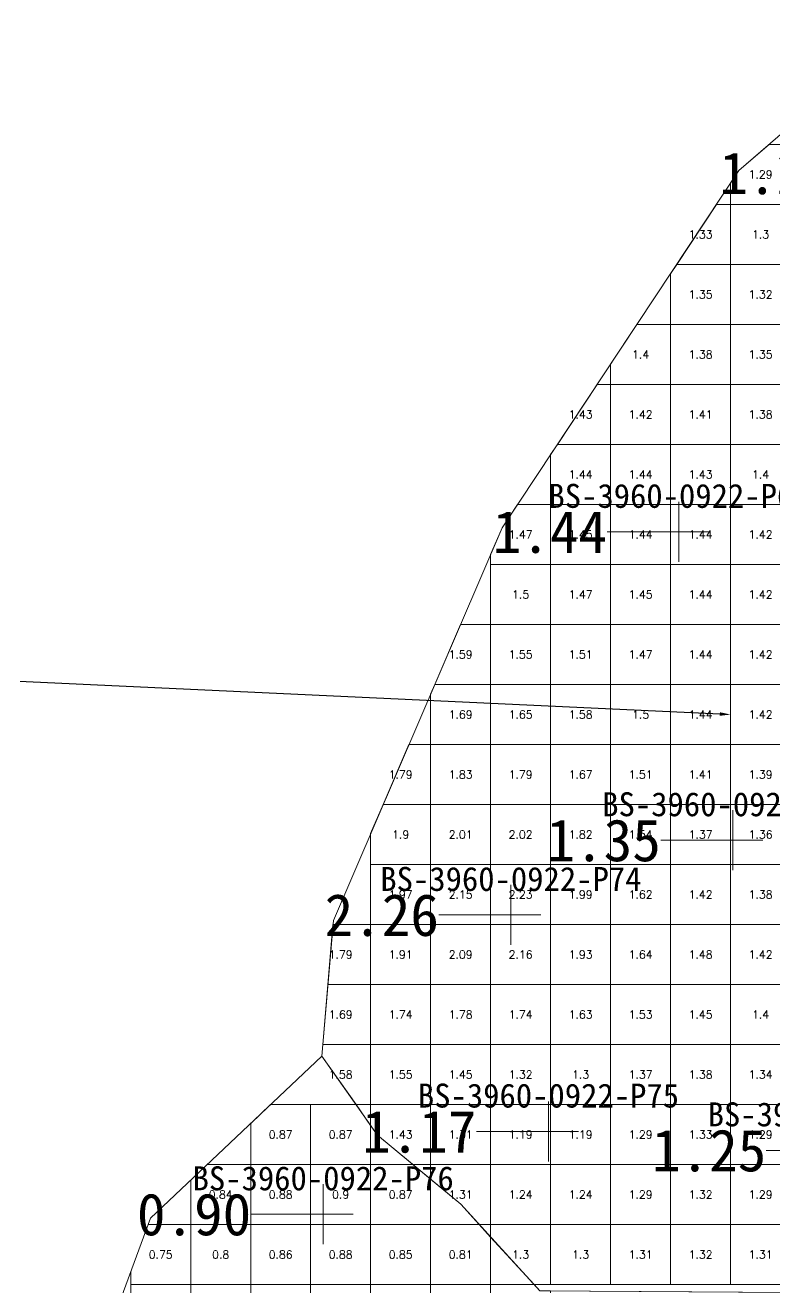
# Model space of a CAD drawing. Header units: inches. Extents: x 469913.2 to 469998.7, y 4349669.7 to 4349716.
# Drawn here: x 469942.96 to 469955.46, y 4349687.6 to 4349708.64 of the extents above; entities that cross this region are included whole.
import ezdxf
from ezdxf import colors
from ezdxf.entities.mleader import LeaderData, LeaderLine
from ezdxf.enums import TextEntityAlignment as Align
from ezdxf.math import Vec2, Vec3

# ---------------------------------------------------------------- set-up
doc = ezdxf.new("R2010")
doc.units = ezdxf.units.IN
doc.header["$MEASUREMENT"] = 0
for name, color, linetype, lineweight in [('0.500-1.000', 7, 'Continuous', 0), ('点', 7, 'Continuous', 0), ('爆区方格网', 7, 'Continuous', 0), ('线条', 7, 'Continuous', 0), ('钻孔', 7, 'Continuous', 0)]:
    doc.layers.add(name, color=color, linetype=linetype, lineweight=lineweight)
doc.styles.add('3dmine_textStyle_1', font='txt.shx', dxfattribs={"height": 1, "bigfont": 'gbcbig.shx'})
doc.styles.add('3dmine_textStyle_2', font='', dxfattribs={"height": 1})
doc.styles.get("Standard").update_dxf_attribs({"font": 'arial.ttf'})
doc.styles.get('3dmine_textStyle_2').set_extended_font_data('SimSun-ExtB')

msp = doc.modelspace()

# ---------------------------------------------------------------- hatches: boundary and pattern name
at = {"layer": '钻孔', "linetype": 'Continuous', "lineweight": 0, "true_color": 0x0000ff, "extrusion": (0, 1, 0)}
for points in [[(-469954.86, 3950.47), (-469953.86, 3950.47), (-469953.86, 3961.47), (-469954.86, 3961.47)], [(-469955.757, 3950.431), (-469954.757, 3950.431), (-469954.757, 3961.431), (-469955.757, 3961.431)], [(-469952.684, 3950.383), (-469951.684, 3950.383), (-469951.684, 3961.383), (-469952.684, 3961.383)]]:
    msp.add_hatch(color=5, dxfattribs=at).paths.add_polyline_path(points, flags=0)
at = {"layer": '钻孔', "linetype": 'Continuous', "lineweight": 0, "true_color": 0xff0000, "extrusion": (0, 1, 0)}
msp.add_hatch(color=1, dxfattribs=at).paths.add_polyline_path([(-469952.058, 3949.57), (-469951.058, 3949.57), (-469951.058, 3961.57), (-469952.058, 3961.57)], flags=0)
at = {"layer": '钻孔', "linetype": 'Continuous', "lineweight": 0, "true_color": 0x00ffff, "extrusion": (0, 1, 0)}
msp.add_hatch(color=4, dxfattribs=at).paths.add_polyline_path([(-469948.929, 3950.426), (-469947.929, 3950.426), (-469947.929, 3961.426), (-469948.929, 3961.426)], flags=0)

# ---------------------------------------------------------------- linework, layer by layer
at = {"color": 5, "linetype": 'Continuous', "lineweight": 0, "true_color": 0x0000ff, "elevation": 3955.312}
msp.add_lwpolyline([(469956.509, 4349687.517), (469951.539, 4349687.55), (469950.221, 4349688.994), (469948.836, 4349690.144), (469947.907, 4349691.463), (469948.098, 4349693.722), (469950.911, 4349700.265), (469954.86, 4349706.218), (469957.664, 4349708.641), (469959.771, 4349706.436), (469962.187, 4349703.349), (469961.209, 4349701.689), (469964.645, 4349699.455), (469959.921, 4349698.62), (469957.479, 4349696.087), (469959.031, 4349690.31), (469962.578, 4349688.383), (469956.509, 4349687.517)], dxfattribs=at)
at = {"layer": '0.500-1.000', "color": 4, "linetype": 'Continuous', "lineweight": 0, "true_color": 0x00ffff}
msp.add_lwpolyline([(469948.836, 4349690.144), (469950.221, 4349688.994), (469951.539, 4349687.55), (469955.762, 4349687.522), (469956.509, 4349687.517), (469962.578, 4349688.383), (469965.577, 4349685.382), (469954.122, 4349681.391), (469950.778, 4349678.653), (469947.749, 4349681.347), (469947.246, 4349681.819), (469943.719, 4349685.132), (469944.739, 4349687.917), (469945.048, 4349688.759), (469947.907, 4349691.463), (469948.836, 4349690.144)], dxfattribs=at)
at = {"layer": '点', "color": 138, "linetype": 'Continuous', "lineweight": 0, "true_color": 0x004c4c}
for points, elevation in [([(469953.86, 4349699.698), (469953.86, 4349700.698)], 3961.47), ([(469954.36, 4349700.198), (469953.36, 4349700.198)], 3961.47), ([(469954.757, 4349694.559), (469954.757, 4349695.559)], 3961.431), ([(469955.257, 4349695.059), (469954.257, 4349695.059)], 3961.431), ([(469951.058, 4349693.314), (469951.058, 4349694.314)], 3961.57), ([(469951.558, 4349693.814), (469950.558, 4349693.814)], 3961.57), ([(469951.684, 4349689.704), (469951.684, 4349690.704)], 3961.383), ([(469952.184, 4349690.204), (469951.184, 4349690.204)], 3961.383), ([(469947.929, 4349688.325), (469947.929, 4349689.325)], 3961.426), ([(469948.429, 4349688.825), (469947.429, 4349688.825)], 3961.426)]:
    msp.add_lwpolyline(points, dxfattribs=dict(at, elevation=elevation))
at = {"layer": '爆区方格网', "color": 5, "linetype": 'Continuous', "lineweight": 0, "true_color": 0x0000ff, "elevation": 3961.383}
for points in [[(469955.72, 4349705.654), (469954.72, 4349705.654), (469954.72, 4349706.007), (469954.86, 4349706.218), (469955.365, 4349706.654), (469955.72, 4349706.654), (469955.72, 4349705.654)], [(469954.72, 4349704.654), (469953.823, 4349704.654), (469954.486, 4349705.654), (469954.72, 4349705.654), (469954.72, 4349704.654)], [(469955.72, 4349704.654), (469954.72, 4349704.654), (469954.72, 4349705.654), (469955.72, 4349705.654), (469955.72, 4349704.654)], [(469954.72, 4349703.654), (469953.72, 4349703.654), (469953.72, 4349704.499), (469953.823, 4349704.654), (469954.72, 4349704.654), (469954.72, 4349703.654)], [(469955.72, 4349703.654), (469954.72, 4349703.654), (469954.72, 4349704.654), (469955.72, 4349704.654), (469955.72, 4349703.654)], [(469953.72, 4349702.654), (469952.72, 4349702.654), (469952.72, 4349702.992), (469953.159, 4349703.654), (469953.72, 4349703.654), (469953.72, 4349702.654)], [(469954.72, 4349702.654), (469953.72, 4349702.654), (469953.72, 4349703.654), (469954.72, 4349703.654), (469954.72, 4349702.654)], [(469955.72, 4349702.654), (469954.72, 4349702.654), (469954.72, 4349703.654), (469955.72, 4349703.654), (469955.72, 4349702.654)], [(469952.72, 4349701.654), (469951.833, 4349701.654), (469952.496, 4349702.654), (469952.72, 4349702.654), (469952.72, 4349701.654)], [(469953.72, 4349701.654), (469952.72, 4349701.654), (469952.72, 4349702.654), (469953.72, 4349702.654), (469953.72, 4349701.654)], [(469954.72, 4349701.654), (469953.72, 4349701.654), (469953.72, 4349702.654), (469954.72, 4349702.654), (469954.72, 4349701.654)], [(469955.72, 4349701.654), (469954.72, 4349701.654), (469954.72, 4349702.654), (469955.72, 4349702.654), (469955.72, 4349701.654)], [(469952.72, 4349700.654), (469951.72, 4349700.654), (469951.72, 4349701.485), (469951.833, 4349701.654), (469952.72, 4349701.654), (469952.72, 4349700.654)], [(469953.72, 4349700.654), (469952.72, 4349700.654), (469952.72, 4349701.654), (469953.72, 4349701.654), (469953.72, 4349700.654)], [(469954.72, 4349700.654), (469953.72, 4349700.654), (469953.72, 4349701.654), (469954.72, 4349701.654), (469954.72, 4349700.654)], [(469955.72, 4349700.654), (469954.72, 4349700.654), (469954.72, 4349701.654), (469955.72, 4349701.654), (469955.72, 4349700.654)], [(469951.72, 4349699.654), (469950.72, 4349699.654), (469950.72, 4349699.821), (469950.911, 4349700.265), (469951.169, 4349700.654), (469951.72, 4349700.654), (469951.72, 4349699.654)], [(469952.72, 4349699.654), (469951.72, 4349699.654), (469951.72, 4349700.654), (469952.72, 4349700.654), (469952.72, 4349699.654)], [(469953.72, 4349699.654), (469952.72, 4349699.654), (469952.72, 4349700.654), (469953.72, 4349700.654), (469953.72, 4349699.654)], [(469954.72, 4349699.654), (469953.72, 4349699.654), (469953.72, 4349700.654), (469954.72, 4349700.654), (469954.72, 4349699.654)], [(469955.72, 4349699.654), (469954.72, 4349699.654), (469954.72, 4349700.654), (469955.72, 4349700.654), (469955.72, 4349699.654)], [(469951.72, 4349698.654), (469950.72, 4349698.654), (469950.72, 4349699.654), (469951.72, 4349699.654), (469951.72, 4349698.654)], [(469952.72, 4349698.654), (469951.72, 4349698.654), (469951.72, 4349699.654), (469952.72, 4349699.654), (469952.72, 4349698.654)], [(469953.72, 4349698.654), (469952.72, 4349698.654), (469952.72, 4349699.654), (469953.72, 4349699.654), (469953.72, 4349698.654)], [(469954.72, 4349698.654), (469953.72, 4349698.654), (469953.72, 4349699.654), (469954.72, 4349699.654), (469954.72, 4349698.654)], [(469955.72, 4349698.654), (469954.72, 4349698.654), (469954.72, 4349699.654), (469955.72, 4349699.654), (469955.72, 4349698.654)], [(469950.72, 4349697.654), (469949.788, 4349697.654), (469950.218, 4349698.654), (469950.72, 4349698.654), (469950.72, 4349697.654)], [(469951.72, 4349697.654), (469950.72, 4349697.654), (469950.72, 4349698.654), (469951.72, 4349698.654), (469951.72, 4349697.654)], [(469952.72, 4349697.654), (469951.72, 4349697.654), (469951.72, 4349698.654), (469952.72, 4349698.654), (469952.72, 4349697.654)], [(469953.72, 4349697.654), (469952.72, 4349697.654), (469952.72, 4349698.654), (469953.72, 4349698.654), (469953.72, 4349697.654)], [(469954.72, 4349697.654), (469953.72, 4349697.654), (469953.72, 4349698.654), (469954.72, 4349698.654), (469954.72, 4349697.654)], [(469955.72, 4349697.654), (469954.72, 4349697.654), (469954.72, 4349698.654), (469955.72, 4349698.654), (469955.72, 4349697.654)], [(469950.72, 4349696.654), (469949.72, 4349696.654), (469949.72, 4349697.495), (469949.788, 4349697.654), (469950.72, 4349697.654), (469950.72, 4349696.654)], [(469951.72, 4349696.654), (469950.72, 4349696.654), (469950.72, 4349697.654), (469951.72, 4349697.654), (469951.72, 4349696.654)], [(469952.72, 4349696.654), (469951.72, 4349696.654), (469951.72, 4349697.654), (469952.72, 4349697.654), (469952.72, 4349696.654)], [(469953.72, 4349696.654), (469952.72, 4349696.654), (469952.72, 4349697.654), (469953.72, 4349697.654), (469953.72, 4349696.654)], [(469954.72, 4349696.654), (469953.72, 4349696.654), (469953.72, 4349697.654), (469954.72, 4349697.654), (469954.72, 4349696.654)], [(469955.72, 4349696.654), (469954.72, 4349696.654), (469954.72, 4349697.654), (469955.72, 4349697.654), (469955.72, 4349696.654)], [(469949.72, 4349695.654), (469948.929, 4349695.654), (469949.359, 4349696.654), (469949.72, 4349696.654), (469949.72, 4349695.654)], [(469950.72, 4349695.654), (469949.72, 4349695.654), (469949.72, 4349696.654), (469950.72, 4349696.654), (469950.72, 4349695.654)], [(469951.72, 4349695.654), (469950.72, 4349695.654), (469950.72, 4349696.654), (469951.72, 4349696.654), (469951.72, 4349695.654)], [(469952.72, 4349695.654), (469951.72, 4349695.654), (469951.72, 4349696.654), (469952.72, 4349696.654), (469952.72, 4349695.654)], [(469953.72, 4349695.654), (469952.72, 4349695.654), (469952.72, 4349696.654), (469953.72, 4349696.654), (469953.72, 4349695.654)], [(469954.72, 4349695.654), (469953.72, 4349695.654), (469953.72, 4349696.654), (469954.72, 4349696.654), (469954.72, 4349695.654)], [(469955.72, 4349695.654), (469954.72, 4349695.654), (469954.72, 4349696.654), (469955.72, 4349696.654), (469955.72, 4349695.654)], [(469949.72, 4349694.654), (469948.72, 4349694.654), (469948.72, 4349695.17), (469948.929, 4349695.654), (469949.72, 4349695.654), (469949.72, 4349694.654)], [(469950.72, 4349694.654), (469949.72, 4349694.654), (469949.72, 4349695.654), (469950.72, 4349695.654), (469950.72, 4349694.654)], [(469951.72, 4349694.654), (469950.72, 4349694.654), (469950.72, 4349695.654), (469951.72, 4349695.654), (469951.72, 4349694.654)], [(469952.72, 4349694.654), (469951.72, 4349694.654), (469951.72, 4349695.654), (469952.72, 4349695.654), (469952.72, 4349694.654)], [(469953.72, 4349694.654), (469952.72, 4349694.654), (469952.72, 4349695.654), (469953.72, 4349695.654), (469953.72, 4349694.654)], [(469954.72, 4349694.654), (469953.72, 4349694.654), (469953.72, 4349695.654), (469954.72, 4349695.654), (469954.72, 4349694.654)], [(469955.72, 4349694.654), (469954.72, 4349694.654), (469954.72, 4349695.654), (469955.72, 4349695.654), (469955.72, 4349694.654)], [(469949.72, 4349693.654), (469948.72, 4349693.654), (469948.72, 4349694.654), (469949.72, 4349694.654), (469949.72, 4349693.654)], [(469950.72, 4349693.654), (469949.72, 4349693.654), (469949.72, 4349694.654), (469950.72, 4349694.654), (469950.72, 4349693.654)], [(469951.72, 4349693.654), (469950.72, 4349693.654), (469950.72, 4349694.654), (469951.72, 4349694.654), (469951.72, 4349693.654)], [(469952.72, 4349693.654), (469951.72, 4349693.654), (469951.72, 4349694.654), (469952.72, 4349694.654), (469952.72, 4349693.654)], [(469953.72, 4349693.654), (469952.72, 4349693.654), (469952.72, 4349694.654), (469953.72, 4349694.654), (469953.72, 4349693.654)], [(469954.72, 4349693.654), (469953.72, 4349693.654), (469953.72, 4349694.654), (469954.72, 4349694.654), (469954.72, 4349693.654)], [(469955.72, 4349693.654), (469954.72, 4349693.654), (469954.72, 4349694.654), (469955.72, 4349694.654), (469955.72, 4349693.654)], [(469948.72, 4349692.654), (469948.008, 4349692.654), (469948.092, 4349693.654), (469948.72, 4349693.654), (469948.72, 4349692.654)], [(469949.72, 4349692.654), (469948.72, 4349692.654), (469948.72, 4349693.654), (469949.72, 4349693.654), (469949.72, 4349692.654)], [(469950.72, 4349692.654), (469949.72, 4349692.654), (469949.72, 4349693.654), (469950.72, 4349693.654), (469950.72, 4349692.654)], [(469951.72, 4349692.654), (469950.72, 4349692.654), (469950.72, 4349693.654), (469951.72, 4349693.654), (469951.72, 4349692.654)], [(469952.72, 4349692.654), (469951.72, 4349692.654), (469951.72, 4349693.654), (469952.72, 4349693.654), (469952.72, 4349692.654)], [(469953.72, 4349692.654), (469952.72, 4349692.654), (469952.72, 4349693.654), (469953.72, 4349693.654), (469953.72, 4349692.654)], [(469954.72, 4349692.654), (469953.72, 4349692.654), (469953.72, 4349693.654), (469954.72, 4349693.654), (469954.72, 4349692.654)], [(469955.72, 4349692.654), (469954.72, 4349692.654), (469954.72, 4349693.654), (469955.72, 4349693.654), (469955.72, 4349692.654)], [(469948.72, 4349691.654), (469947.923, 4349691.654), (469948.008, 4349692.654), (469948.72, 4349692.654), (469948.72, 4349691.654)], [(469949.72, 4349691.654), (469948.72, 4349691.654), (469948.72, 4349692.654), (469949.72, 4349692.654), (469949.72, 4349691.654)], [(469950.72, 4349691.654), (469949.72, 4349691.654), (469949.72, 4349692.654), (469950.72, 4349692.654), (469950.72, 4349691.654)], [(469951.72, 4349691.654), (469950.72, 4349691.654), (469950.72, 4349692.654), (469951.72, 4349692.654), (469951.72, 4349691.654)], [(469952.72, 4349691.654), (469951.72, 4349691.654), (469951.72, 4349692.654), (469952.72, 4349692.654), (469952.72, 4349691.654)], [(469953.72, 4349691.654), (469952.72, 4349691.654), (469952.72, 4349692.654), (469953.72, 4349692.654), (469953.72, 4349691.654)], [(469954.72, 4349691.654), (469953.72, 4349691.654), (469953.72, 4349692.654), (469954.72, 4349692.654), (469954.72, 4349691.654)], [(469955.72, 4349691.654), (469954.72, 4349691.654), (469954.72, 4349692.654), (469955.72, 4349692.654), (469955.72, 4349691.654)], [(469948.72, 4349690.654), (469948.476, 4349690.654), (469947.907, 4349691.463), (469947.923, 4349691.654), (469948.72, 4349691.654), (469948.72, 4349690.654)], [(469949.72, 4349690.654), (469948.72, 4349690.654), (469948.72, 4349691.654), (469949.72, 4349691.654), (469949.72, 4349690.654)], [(469950.72, 4349690.654), (469949.72, 4349690.654), (469949.72, 4349691.654), (469950.72, 4349691.654), (469950.72, 4349690.654)], [(469951.72, 4349690.654), (469950.72, 4349690.654), (469950.72, 4349691.654), (469951.72, 4349691.654), (469951.72, 4349690.654)], [(469952.72, 4349690.654), (469951.72, 4349690.654), (469951.72, 4349691.654), (469952.72, 4349691.654), (469952.72, 4349690.654)], [(469953.72, 4349690.654), (469952.72, 4349690.654), (469952.72, 4349691.654), (469953.72, 4349691.654), (469953.72, 4349690.654)], [(469954.72, 4349690.654), (469953.72, 4349690.654), (469953.72, 4349691.654), (469954.72, 4349691.654), (469954.72, 4349690.654)], [(469955.72, 4349690.654), (469954.72, 4349690.654), (469954.72, 4349691.654), (469955.72, 4349691.654), (469955.72, 4349690.654)], [(469949.72, 4349689.654), (469949.425, 4349689.654), (469948.836, 4349690.144), (469948.72, 4349690.308), (469948.72, 4349690.654), (469949.72, 4349690.654), (469949.72, 4349689.654)], [(469950.72, 4349689.654), (469949.72, 4349689.654), (469949.72, 4349690.654), (469950.72, 4349690.654), (469950.72, 4349689.654)], [(469951.72, 4349689.654), (469950.72, 4349689.654), (469950.72, 4349690.654), (469951.72, 4349690.654), (469951.72, 4349689.654)], [(469952.72, 4349689.654), (469951.72, 4349689.654), (469951.72, 4349690.654), (469952.72, 4349690.654), (469952.72, 4349689.654)], [(469953.72, 4349689.654), (469952.72, 4349689.654), (469952.72, 4349690.654), (469953.72, 4349690.654), (469953.72, 4349689.654)], [(469954.72, 4349689.654), (469953.72, 4349689.654), (469953.72, 4349690.654), (469954.72, 4349690.654), (469954.72, 4349689.654)], [(469955.72, 4349689.654), (469954.72, 4349689.654), (469954.72, 4349690.654), (469955.72, 4349690.654), (469955.72, 4349689.654)], [(469950.72, 4349688.654), (469950.531, 4349688.654), (469950.221, 4349688.994), (469949.72, 4349689.41), (469949.72, 4349689.654), (469950.72, 4349689.654), (469950.72, 4349688.654)], [(469951.72, 4349688.654), (469950.72, 4349688.654), (469950.72, 4349689.654), (469951.72, 4349689.654), (469951.72, 4349688.654)], [(469952.72, 4349688.654), (469951.72, 4349688.654), (469951.72, 4349689.654), (469952.72, 4349689.654), (469952.72, 4349688.654)], [(469953.72, 4349688.654), (469952.72, 4349688.654), (469952.72, 4349689.654), (469953.72, 4349689.654), (469953.72, 4349688.654)], [(469954.72, 4349688.654), (469953.72, 4349688.654), (469953.72, 4349689.654), (469954.72, 4349689.654), (469954.72, 4349688.654)], [(469955.72, 4349688.654), (469954.72, 4349688.654), (469954.72, 4349689.654), (469955.72, 4349689.654), (469955.72, 4349688.654)], [(469951.72, 4349687.654), (469951.443, 4349687.654), (469950.72, 4349688.447), (469950.72, 4349688.654), (469951.72, 4349688.654), (469951.72, 4349687.654)], [(469952.72, 4349687.654), (469951.72, 4349687.654), (469951.72, 4349688.654), (469952.72, 4349688.654), (469952.72, 4349687.654)], [(469953.72, 4349687.654), (469952.72, 4349687.654), (469952.72, 4349688.654), (469953.72, 4349688.654), (469953.72, 4349687.654)], [(469954.72, 4349687.654), (469953.72, 4349687.654), (469953.72, 4349688.654), (469954.72, 4349688.654), (469954.72, 4349687.654)], [(469955.72, 4349687.654), (469954.72, 4349687.654), (469954.72, 4349688.654), (469955.72, 4349688.654), (469955.72, 4349687.654)]]:
    msp.add_lwpolyline(points, dxfattribs=at)
at = {"layer": '爆区方格网', "color": 4, "linetype": 'Continuous', "lineweight": 0, "true_color": 0x00ffff, "elevation": 3961.534}
for points in [[(469947.72, 4349689.654), (469946.72, 4349689.654), (469946.72, 4349690.34), (469947.052, 4349690.654), (469947.72, 4349690.654), (469947.72, 4349689.654)], [(469948.72, 4349690.308), (469948.72, 4349689.654), (469947.72, 4349689.654), (469947.72, 4349690.654), (469948.476, 4349690.654), (469948.72, 4349690.308)], [(469946.72, 4349688.654), (469945.72, 4349688.654), (469945.72, 4349689.395), (469945.995, 4349689.654), (469946.72, 4349689.654), (469946.72, 4349688.654)], [(469947.72, 4349688.654), (469946.72, 4349688.654), (469946.72, 4349689.654), (469947.72, 4349689.654), (469947.72, 4349688.654)], [(469948.72, 4349688.654), (469947.72, 4349688.654), (469947.72, 4349689.654), (469948.72, 4349689.654), (469948.72, 4349688.654)], [(469949.72, 4349689.41), (469949.72, 4349688.654), (469948.72, 4349688.654), (469948.72, 4349689.654), (469949.425, 4349689.654), (469949.72, 4349689.41)], [(469945.72, 4349687.654), (469944.72, 4349687.654), (469944.72, 4349687.865), (469944.739, 4349687.917), (469945.009, 4349688.654), (469945.72, 4349688.654), (469945.72, 4349687.654)], [(469946.72, 4349687.654), (469945.72, 4349687.654), (469945.72, 4349688.654), (469946.72, 4349688.654), (469946.72, 4349687.654)], [(469947.72, 4349687.654), (469946.72, 4349687.654), (469946.72, 4349688.654), (469947.72, 4349688.654), (469947.72, 4349687.654)], [(469948.72, 4349687.654), (469947.72, 4349687.654), (469947.72, 4349688.654), (469948.72, 4349688.654), (469948.72, 4349687.654)], [(469949.72, 4349687.654), (469948.72, 4349687.654), (469948.72, 4349688.654), (469949.72, 4349688.654), (469949.72, 4349687.654)], [(469950.72, 4349688.447), (469950.72, 4349687.654), (469949.72, 4349687.654), (469949.72, 4349688.654), (469950.531, 4349688.654), (469950.72, 4349688.447)], [(469945.72, 4349686.654), (469944.72, 4349686.654), (469944.72, 4349687.654), (469945.72, 4349687.654), (469945.72, 4349686.654)], [(469946.72, 4349686.654), (469945.72, 4349686.654), (469945.72, 4349687.654), (469946.72, 4349687.654), (469946.72, 4349686.654)], [(469947.72, 4349686.654), (469946.72, 4349686.654), (469946.72, 4349687.654), (469947.72, 4349687.654), (469947.72, 4349686.654)], [(469948.72, 4349686.654), (469947.72, 4349686.654), (469947.72, 4349687.654), (469948.72, 4349687.654), (469948.72, 4349686.654)], [(469949.72, 4349686.654), (469948.72, 4349686.654), (469948.72, 4349687.654), (469949.72, 4349687.654), (469949.72, 4349686.654)], [(469950.72, 4349686.654), (469949.72, 4349686.654), (469949.72, 4349687.654), (469950.72, 4349687.654), (469950.72, 4349686.654)], [(469951.539, 4349687.55), (469951.72, 4349687.549), (469951.72, 4349686.654), (469950.72, 4349686.654), (469950.72, 4349687.654), (469951.443, 4349687.654), (469951.539, 4349687.55)]]:
    msp.add_lwpolyline(points, dxfattribs=at)
at = {"layer": '线条', "color": 138, "linetype": 'Continuous', "lineweight": 0, "true_color": 0x004c4c}
for points, elevation in [([(469953.86, 4349700.198), (469953.86, 4349700.198), (469953.86, 4349700.198)], 3961.47), ([(469954.757, 4349695.059), (469954.757, 4349695.059), (469954.757, 4349695.059)], 3961.431), ([(469951.058, 4349693.814), (469951.058, 4349693.814), (469951.058, 4349693.814)], 3961.57), ([(469951.684, 4349690.204), (469951.684, 4349690.204), (469951.684, 4349690.204)], 3961.383), ([(469947.929, 4349688.825), (469947.929, 4349688.825), (469947.929, 4349688.825)], 3961.426)]:
    msp.add_lwpolyline(points, dxfattribs=dict(at, elevation=elevation))
at = {"layer": '钻孔', "color": 5, "linetype": 'Continuous', "lineweight": 0, "true_color": 0x0000ff}
for points, elevation in [([(469953.86, 4349700.198), (469952.66, 4349700.198)], 3961.47), ([(469953.86, 4349700.198), (469952.66, 4349700.198)], 3950.47), ([(469954.757, 4349695.059), (469953.557, 4349695.059)], 3961.431), ([(469954.757, 4349695.059), (469953.557, 4349695.059)], 3950.431), ([(469951.684, 4349690.204), (469950.484, 4349690.204)], 3961.383), ([(469951.684, 4349690.204), (469950.484, 4349690.204)], 3950.383), ([(469956.515, 4349689.891), (469955.315, 4349689.891)], 3961.439), ([(469956.515, 4349689.891), (469955.315, 4349689.891)], 3950.439)]:
    msp.add_lwpolyline(points, dxfattribs=dict(at, elevation=elevation))
at = {"layer": '钻孔', "color": 1, "linetype": 'Continuous', "lineweight": 0, "true_color": 0xff0000}
for elevation in [3961.57, 3949.57]:
    msp.add_lwpolyline([(469951.058, 4349693.814), (469949.858, 4349693.814)], dxfattribs=dict(at, elevation=elevation))
at = {"layer": '钻孔', "color": 4, "linetype": 'Continuous', "lineweight": 0, "true_color": 0x00ffff}
for elevation in [3961.426, 3950.426]:
    msp.add_lwpolyline([(469947.929, 4349688.825), (469946.729, 4349688.825)], dxfattribs=dict(at, elevation=elevation))

# ---------------------------------------------------------------- texts
at = {"color": 5, "linetype": 'Continuous', "lineweight": 0, "true_color": 0x0000ff, "style": '3dmine_textStyle_1'}
for s, p in [('1.29', (469955.22, 4349706.154, 3961.383)), ('1.33', (469954.22, 4349705.154, 3961.383)), ('1.3', (469955.22, 4349705.154, 3961.383)), ('1.35', (469954.22, 4349704.154, 3961.383)), ('1.32', (469955.22, 4349704.154, 3961.383)), ('1.4', (469953.22, 4349703.154, 3961.383)), ('1.38', (469954.22, 4349703.154, 3961.383)), ('1.35', (469955.22, 4349703.154, 3961.383)), ('1.43', (469952.22, 4349702.154, 3961.383)), ('1.42', (469953.22, 4349702.154, 3961.383)), ('1.41', (469954.22, 4349702.154, 3961.383)), ('1.38', (469955.22, 4349702.154, 3961.383)), ('1.44', (469952.22, 4349701.154, 3961.383)), ('1.44', (469953.22, 4349701.154, 3961.383)), ('1.43', (469954.22, 4349701.154, 3961.383)), ('1.4', (469955.22, 4349701.154, 3961.383)), ('1.47', (469951.22, 4349700.154, 3961.383)), ('1.45', (469952.22, 4349700.154, 3961.383)), ('1.44', (469953.22, 4349700.154, 3961.383)), ('1.44', (469954.22, 4349700.154, 3961.383)), ('1.42', (469955.22, 4349700.154, 3961.383)), ('1.5', (469951.22, 4349699.154, 3961.383)), ('1.47', (469952.22, 4349699.154, 3961.383)), ('1.45', (469953.22, 4349699.154, 3961.383)), ('1.44', (469954.22, 4349699.154, 3961.383)), ('1.42', (469955.22, 4349699.154, 3961.383)), ('1.59', (469950.22, 4349698.154, 3961.383)), ('1.55', (469951.22, 4349698.154, 3961.383)), ('1.51', (469952.22, 4349698.154, 3961.383)), ('1.47', (469953.22, 4349698.154, 3961.383)), ('1.44', (469954.22, 4349698.154, 3961.383)), ('1.42', (469955.22, 4349698.154, 3961.383)), ('1.69', (469950.22, 4349697.154, 3961.383)), ('1.65', (469951.22, 4349697.154, 3961.383)), ('1.58', (469952.22, 4349697.154, 3961.383)), ('1.5', (469953.22, 4349697.154, 3961.383)), ('1.44', (469954.22, 4349697.154, 3961.383)), ('1.42', (469955.22, 4349697.154, 3961.383)), ('1.79', (469949.22, 4349696.154, 3961.383)), ('1.83', (469950.22, 4349696.154, 3961.383)), ('1.79', (469951.22, 4349696.154, 3961.383)), ('1.67', (469952.22, 4349696.154, 3961.383)), ('1.51', (469953.22, 4349696.154, 3961.383)), ('1.41', (469954.22, 4349696.154, 3961.383)), ('1.39', (469955.22, 4349696.154, 3961.383)), ('1.9', (469949.22, 4349695.154, 3961.383)), ('2.01', (469950.22, 4349695.154, 3961.383)), ('2.02', (469951.22, 4349695.154, 3961.383)), ('1.82', (469952.22, 4349695.154, 3961.383)), ('1.54', (469953.22, 4349695.154, 3961.383)), ('1.37', (469954.22, 4349695.154, 3961.383)), ('1.36', (469955.22, 4349695.154, 3961.383)), ('1.97', (469949.22, 4349694.154, 3961.383)), ('2.15', (469950.22, 4349694.154, 3961.383)), ('2.23', (469951.22, 4349694.154, 3961.383)), ('1.99', (469952.22, 4349694.154, 3961.383)), ('1.62', (469953.22, 4349694.154, 3961.383)), ('1.42', (469954.22, 4349694.154, 3961.383)), ('1.38', (469955.22, 4349694.154, 3961.383)), ('1.79', (469948.22, 4349693.154, 3961.383)), ('1.91', (469949.22, 4349693.154, 3961.383)), ('2.09', (469950.22, 4349693.154, 3961.383)), ('2.16', (469951.22, 4349693.154, 3961.383)), ('1.93', (469952.22, 4349693.154, 3961.383)), ('1.64', (469953.22, 4349693.154, 3961.383)), ('1.48', (469954.22, 4349693.154, 3961.383)), ('1.42', (469955.22, 4349693.154, 3961.383)), ('1.69', (469948.22, 4349692.154, 3961.383)), ('1.74', (469949.22, 4349692.154, 3961.383)), ('1.78', (469950.22, 4349692.154, 3961.383)), ('1.74', (469951.22, 4349692.154, 3961.383)), ('1.63', (469952.22, 4349692.154, 3961.383)), ('1.53', (469953.22, 4349692.154, 3961.383)), ('1.45', (469954.22, 4349692.154, 3961.383)), ('1.4', (469955.22, 4349692.154, 3961.383)), ('1.58', (469948.22, 4349691.154, 3961.383)), ('1.55', (469949.22, 4349691.154, 3961.383)), ('1.45', (469950.22, 4349691.154, 3961.383)), ('1.32', (469951.22, 4349691.154, 3961.383)), ('1.3', (469952.22, 4349691.154, 3961.383)), ('1.37', (469953.22, 4349691.154, 3961.383)), ('1.38', (469954.22, 4349691.154, 3961.383)), ('1.34', (469955.22, 4349691.154, 3961.383)), ('1.43', (469949.22, 4349690.154, 3961.383)), ('1.31', (469950.22, 4349690.154, 3961.383)), ('1.19', (469951.22, 4349690.154, 3961.383)), ('1.19', (469952.22, 4349690.154, 3961.383)), ('1.29', (469953.22, 4349690.154, 3961.383)), ('1.33', (469954.22, 4349690.154, 3961.383)), ('1.29', (469955.22, 4349690.154, 3961.383)), ('1.31', (469950.22, 4349689.154, 3961.383)), ('1.24', (469951.22, 4349689.154, 3961.383)), ('1.24', (469952.22, 4349689.154, 3961.383)), ('1.29', (469953.22, 4349689.154, 3961.383)), ('1.32', (469954.22, 4349689.154, 3961.383)), ('1.29', (469955.22, 4349689.154, 3961.383)), ('1.3', (469951.22, 4349688.154, 3961.383)), ('1.3', (469952.22, 4349688.154, 3961.383)), ('1.31', (469953.22, 4349688.154, 3961.383)), ('1.32', (469954.22, 4349688.154, 3961.383)), ('1.31', (469955.22, 4349688.154, 3961.383))]:
    msp.add_text(s, height=0.1333, dxfattribs=at).set_placement(p, align=Align.MIDDLE_CENTER)
at = {"color": 4, "linetype": 'Continuous', "lineweight": 0, "true_color": 0x00ffff, "style": '3dmine_textStyle_1'}
for s, p in [('0.87', (469947.22, 4349690.154, 3961.534)), ('0.87', (469948.22, 4349690.154, 3961.534)), ('0.84', (469946.22, 4349689.154, 3961.534)), ('0.88', (469947.22, 4349689.154, 3961.534)), ('0.9', (469948.22, 4349689.154, 3961.534)), ('0.87', (469949.22, 4349689.154, 3961.534)), ('0.75', (469945.22, 4349688.154, 3961.534)), ('0.8', (469946.22, 4349688.154, 3961.534)), ('0.86', (469947.22, 4349688.154, 3961.534)), ('0.88', (469948.22, 4349688.154, 3961.534)), ('0.85', (469949.22, 4349688.154, 3961.534)), ('0.81', (469950.22, 4349688.154, 3961.534))]:
    msp.add_text(s, height=0.1333, dxfattribs=at).set_placement(p, align=Align.MIDDLE_CENTER)
at = {"layer": '钻孔', "color": 5, "linetype": 'Continuous', "lineweight": 0, "true_color": 0x0000ff, "style": '3dmine_textStyle_2'}
for s, p in [('1.25', (469956.439, 4349706.176, 3955.802)), ('1.44', (469952.66, 4349700.198, 3955.97)), ('1.35', (469953.557, 4349695.059, 3955.931)), ('1.17', (469950.484, 4349690.204, 3955.883)), ('1.25', (469955.315, 4349689.891, 3955.939))]:
    msp.add_text(s, height=0.7, dxfattribs=at).set_placement(p, align=Align.MIDDLE_RIGHT)
at = {"layer": '钻孔', "color": 138, "linetype": 'Continuous', "lineweight": 0, "true_color": 0x004c4c, "style": '3dmine_textStyle_2'}
for s, p in [('BS-3960-0922-P68', (469953.86, 4349700.598, 3961.47)), ('BS-3960-0922-P69', (469954.757, 4349695.459, 3961.431)), ('BS-3960-0922-P74', (469951.058, 4349694.214, 3961.57)), ('BS-3960-0922-P75', (469951.684, 4349690.604, 3961.383)), ('BS-3960-0922-P73', (469956.515, 4349690.291, 3961.439)), ('BS-3960-0922-P76', (469947.929, 4349689.225, 3961.426))]:
    msp.add_text(s, height=0.4, dxfattribs=at).set_placement(p, align=Align.CENTER)
at = {"layer": '钻孔', "color": 1, "linetype": 'Continuous', "lineweight": 0, "true_color": 0xff0000, "style": '3dmine_textStyle_2'}
msp.add_text('2.26', height=0.7, dxfattribs=at).set_placement((469949.858, 4349693.814, 3955.57), align=Align.MIDDLE_RIGHT)
at = {"layer": '钻孔', "color": 4, "linetype": 'Continuous', "lineweight": 0, "true_color": 0x00ffff, "style": '3dmine_textStyle_2'}
msp.add_text('0.90', height=0.7, dxfattribs=at).set_placement((469946.729, 4349688.825, 3955.926), align=Align.MIDDLE_RIGHT)

# ---------------------------------------------------------------- leaders
ml = msp.add_multileader_mtext('Standard')
ml.set_content('2{\\f宋体|b0|i0|c134|p2;号矿块}', color=256)
ml.set_leader_properties()
ml.build(insert=Vec2(0, 0))
ml.multileader.update_dxf_attribs({"dogleg_length": 0.36, "arrow_head_size": 0.18})
ctx = ml.context
ctx.base_point, ctx.char_height, ctx.arrow_head_size, ctx.landing_gap_size, ctx.plane_origin = Vec3(469913.135, 4349698.484, 3961.383), 2.5, 0.18, 0.09, Vec3(469954.72, 4349697.154, 3961.383)
notes = []
notes.append((ctx, [(0, (1, 1, 0), (469926.102, 4349698.484, 3961.383), (-1, 0), 0.36, [(0, [(469954.72, 4349697.154, 3961.383)], 256, [])])]))
ctx.mtext.insert, ctx.mtext.flow_direction = Vec3(469913.225, 4349699.915, 3961.383), 5
for ctx, leaders in notes:
    for number, flags, end, landing, length, lines in leaders:
        leader = LeaderData()
        leader.index, (leader.has_last_leader_line, leader.has_dogleg_vector, leader.attachment_direction) = number, flags
        leader.last_leader_point, leader.dogleg_vector, leader.dogleg_length = Vec3(end), Vec3(landing), length
        for number, points, colour, breaks in lines:
            line = LeaderLine()
            line.index, line.vertices, line.color, line.breaks = number, Vec3.list(points), colors.encode_raw_color(colour), breaks
            leader.lines.append(line)
        ctx.leaders.append(leader)

doc.saveas('drawing.dxf')
